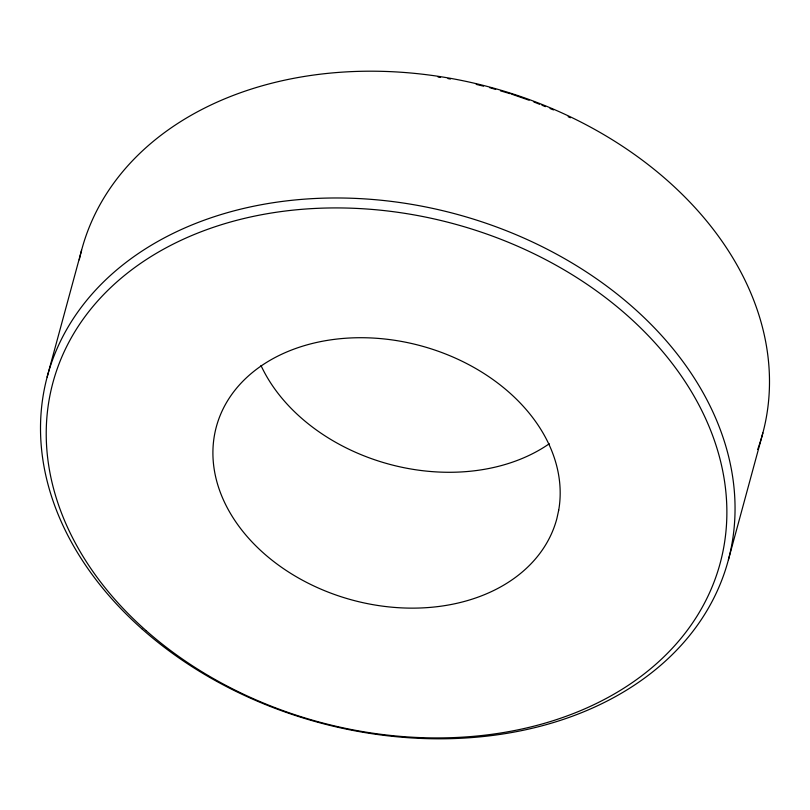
<?xml version="1.0" encoding="UTF-8"?>
<svg xmlns="http://www.w3.org/2000/svg" width="810" height="810" viewBox="0 0 810 810"><rect width="100%" height="100%" fill="white"/><g stroke="black" fill="none" stroke-linecap="round" stroke-linejoin="round"><path stroke-width="1.21" d="M47.132 377.035L81.577 250.249M728.423 559.75L762.868 432.965M438.099 77.061L440.569 77.406M447.981 78.57L450.441 79.046M476.229 84.402L483.55 86.174M489.655 87.652L495.679 89.434M500.499 90.852L510.148 93.687M511.353 94.041L529.112 100.237M533.82 101.949L539.612 104.287M541.93 105.229L545.403 106.636M550.041 108.51L553.513 109.917M568.164 116.711L570.422 117.754M79.289 259.828A352.684 263.331 15.2 0 1 494.546 88.401A352.684 263.331 15.2 0 1 757.714 449.418M549.281 443.748A176.337 131.665 15.2 0 1 260.982 365.482M558.708 510.178L556.865 518.603A176.337 131.665 15.2 0 1 275.005 562.525A176.337 131.665 15.2 0 1 323.524 341.05A176.337 131.665 15.2 0 1 558.708 510.178M146.033 630.565A345.627 258.056 15.2 0 0 715.331 578.573A345.627 258.056 15.2 0 0 298.272 209.628A345.627 258.056 15.2 0 0 146.033 630.565M142.357 629.259A352.684 263.331 15.2 0 0 723.269 576.204A352.684 263.331 15.2 0 0 297.705 199.716A352.684 263.331 15.2 0 0 142.357 629.259"/></g></svg>
